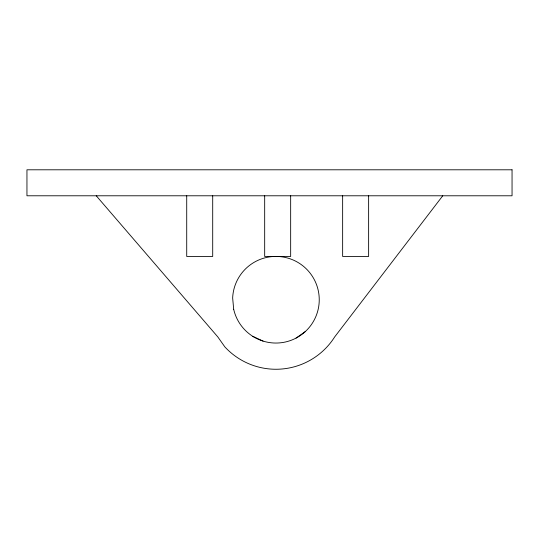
<?xml version="1.0" encoding="UTF-8"?>
<svg xmlns="http://www.w3.org/2000/svg" width="539" height="539" viewBox="0 0 539 539"><rect width="100%" height="100%" fill="white"/><g stroke="black" fill="none" stroke-linecap="round" stroke-linejoin="round"><path stroke-width="0.81" d="M442.748 195.785L334.706 336.882A69.524 69.524 0 0 1 224.844 346.887L217.783 336.882L96.252 195.785M296.073 338.081L305.31 331.566M252.798 336.349L263.059 341.086M368.629 195.785L368.629 256.456L342.642 256.456L342.642 195.785M290.662 195.785L290.662 256.456L264.676 256.456L264.676 195.785M212.703 195.785L212.703 256.456L186.716 256.456L186.716 195.785M512.05 169.798L26.95 169.798L26.95 195.785L512.05 195.785L512.05 169.798M233.683 309.258L232.659 298A43.315 43.315 0 0 1 295.796 261.247A43.315 43.315 0 0 1 302.426 334.005A43.315 43.315 0 0 1 233.683 309.258"/></g></svg>
